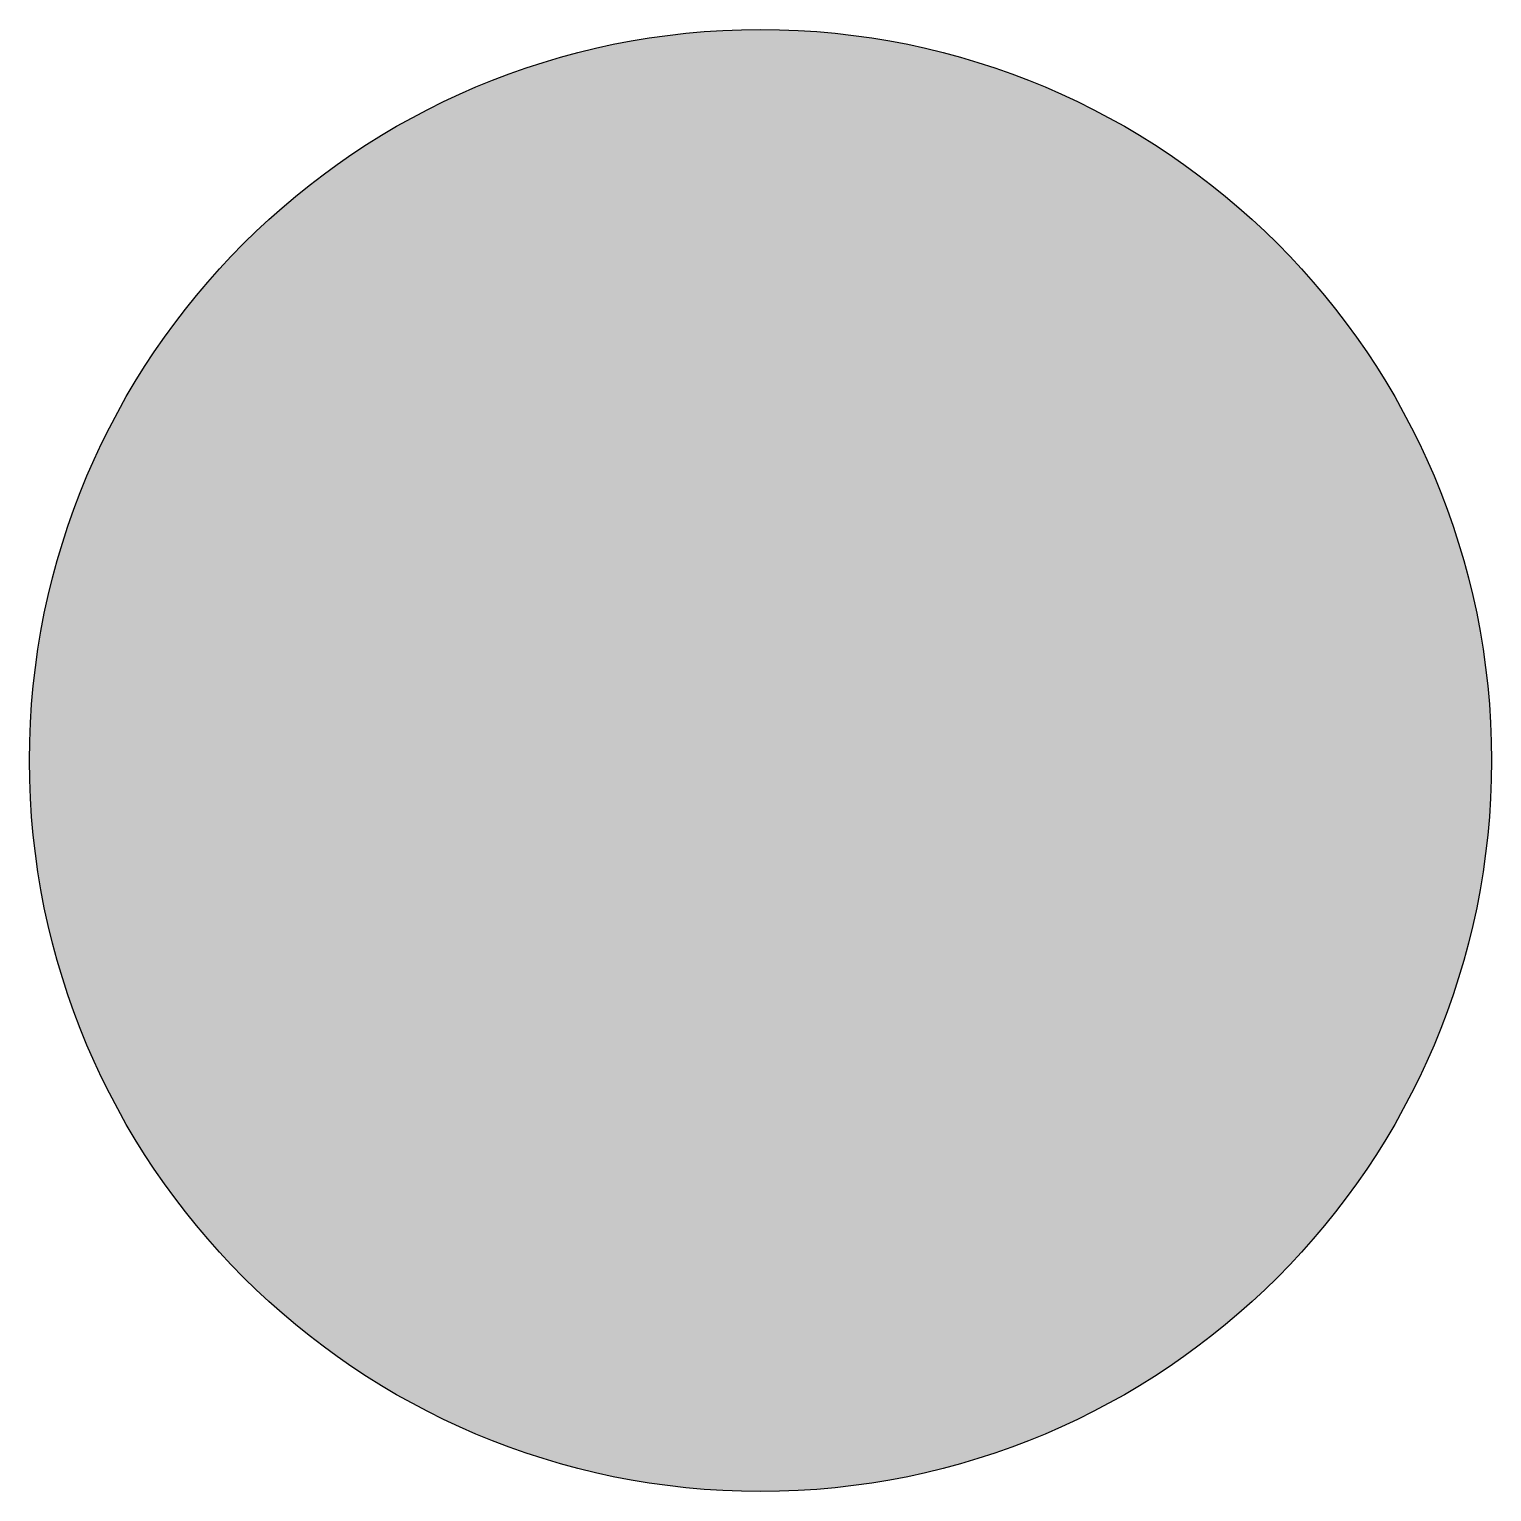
# Model space of a CAD drawing. Extents: x -0.188 to 0.188, y -0.188 to 0.188.
import ezdxf

# ---------------------------------------------------------------- set-up
doc = ezdxf.new("R2010")
doc.units = 0
doc.header["$LTSCALE"] = 0.2

msp = doc.modelspace()

# ---------------------------------------------------------------- hatches: boundary and pattern name
h = msp.add_hatch(color=256)
edge = h.paths.add_edge_path()
edge.add_arc((0, 0), 0.1875, 0, 360)

# ---------------------------------------------------------------- linework, layer by layer
at = {"ltscale": 0.5}
msp.add_circle((0, 0), 0.1875, dxfattribs=at)

doc.saveas('drawing.dxf')
